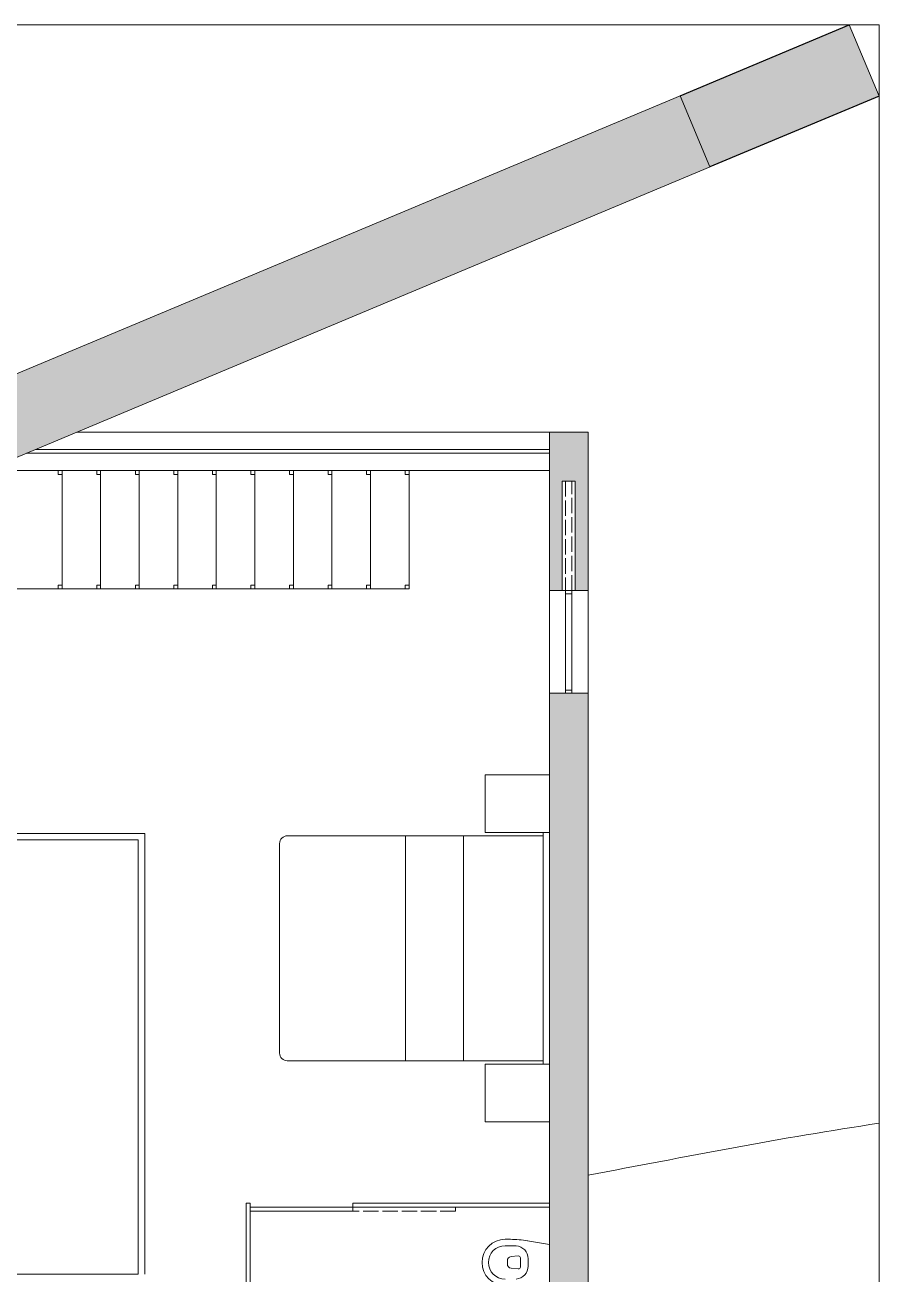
# Model space of a CAD drawing. Header units: millimetres. Extents: x 19901 to 42199, y 14545 to 21214.
# Drawn here: x 27693 to 28358, y 16968 to 17939 of the extents above; entities that cross this region are included whole.
import ezdxf

# ---------------------------------------------------------------- set-up
doc = ezdxf.new("R2010")
doc.units = ezdxf.units.MM
doc.linetypes.add('ACAD_ISO02W100', pattern=[15, 12, -3])
doc.layers.get('0').update_dxf_attribs({"lineweight": 18})
for name, color, linetype, lineweight in [('A-FURN', 9, 'Continuous', 13), ('curve di livello', 6, 'Continuous', 18), ('MURO', 1, 'Continuous', 25), ('PROIEZIONI_finissime_fine lines', 251, 'Continuous', 5), ('vetro', 140, 'Continuous', 15), ('Wall', 7, 'Continuous', 20)]:
    doc.layers.add(name, color=color, linetype=linetype, lineweight=lineweight)

msp = doc.modelspace()

# ---------------------------------------------------------------- hatches: boundary and pattern name
at = {"true_color": 0x636466}
h = msp.add_hatch(color=251, dxfattribs=at)
h.dxf.hatch_style = 1
h.paths.add_polyline_path([(28131.23, 17419.33), (28101.23, 17419.33), (28101.23, 16872.56), (28049.79, 16872.56), (28049.79, 16862.56), (28099.7, 16862.56), (28099.7, 16852.56), (28049.79, 16852.56), (28049.79, 16842.56), (28131.23, 16842.56)])
h.paths.add_polyline_path([(28004.88, 16872.56), (27781.23, 16872.56), (27781.23, 16842.56), (28004.88, 16842.56)])
at = {"layer": 'Wall', "true_color": 0x636466}
h = msp.add_hatch(color=251, dxfattribs=at)
h.dxf.hatch_style = 1
h.paths.add_polyline_path([(26447.66, 17149.14), (26357.68, 17111.46), (26380.85, 17056.12), (26470.84, 17093.8)])
h.paths.add_polyline_path([(26850.52, 17252.78), (26840.15, 17277.56), (26754.36, 17277.56), (26447.66, 17149.14), (26470.84, 17093.8)])
h.paths.add_polyline_path([(26827.35, 17308.13), (26754.36, 17277.56), (26840.15, 17277.56)])
h.paths.add_polyline_path([(26909.7, 17277.56), (26840.15, 17277.56), (26850.52, 17252.78)])
h.paths.add_polyline_path([(27263.82, 17425.85), (27240.65, 17481.19), (26827.35, 17308.13), (26840.15, 17277.56), (26909.7, 17277.56)])
h.paths.add_polyline_path([(27661.97, 17592.56), (27661.97, 17592.56), (27638.79, 17647.91), (27240.65, 17481.19), (27263.82, 17425.85)])
h.paths.add_polyline_path([(28226.14, 17828.81), (28202.97, 17884.15), (27733.61, 17687.61), (27733.61, 17622.56)])
h.paths.add_polyline_path([(27733.61, 17687.61), (27638.79, 17647.91), (27661.97, 17592.56), (27733.61, 17622.56)])
h.paths.add_polyline_path([(28334.5, 17939.23), (28202.97, 17884.15), (28226.14, 17828.81), (28357.68, 17883.88)])
h.paths.add_polyline_path([(25309.79, 17939.23), (25178.27, 17884.15), (25201.44, 17828.81), (25332.97, 17883.88)])
h.paths.add_polyline_path([(25178.27, 17884.15), (25083.35, 17844.41), (25106.52, 17789.06), (25201.44, 17828.81)])
h.paths.add_polyline_path([(25083.35, 17844.41), (24708.9, 17687.61), (24708.9, 17622.56), (25106.52, 17789.06)])
h.paths.add_polyline_path([(24708.9, 17622.56), (24708.9, 17687.61), (24458.74, 17582.86), (24481.91, 17527.52)])
h.paths.add_polyline_path([(24458.74, 17582.86), (24274.16, 17505.57), (24297.33, 17450.23), (24481.91, 17527.52)])
h.paths.add_polyline_path([(23648.16, 17243.44), (23332.97, 17111.46), (23356.14, 17056.12), (23671.33, 17188.1)])
h.paths.add_polyline_path([(23825.81, 17252.78), (23815.43, 17277.56), (23729.65, 17277.56), (23648.16, 17243.44), (23671.33, 17188.1)])
h.paths.add_polyline_path([(23802.64, 17308.13), (23729.65, 17277.56), (23815.43, 17277.56)])
h.paths.add_polyline_path([(23956.52, 17307.52), (23933.35, 17362.86), (23802.64, 17308.13), (23815.43, 17277.56), (23884.99, 17277.56)])
h.paths.add_polyline_path([(23884.99, 17277.56), (23815.43, 17277.56), (23825.81, 17252.78)])
h.paths.add_polyline_path([(24092.69, 17429.58), (23933.35, 17362.86), (23956.52, 17307.52), (24115.87, 17374.24)])
h = msp.add_hatch(color=251, dxfattribs=at)
h.dxf.hatch_style = 1
h.paths.add_polyline_path([(27408.73, 17475.33), (27406.23, 17475.33), (27406.23, 17390.33), (27408.73, 17390.33)])
h.paths.add_polyline_path([(27416.23, 17475.33), (27413.73, 17475.33), (27413.73, 17390.33), (27416.23, 17390.33)])
h.paths.add_polyline_path([(27416.23, 17489.67), (27406.23, 17485.48), (27406.23, 17475.33), (27416.23, 17475.33)])
h.paths.add_polyline_path([(27416.23, 17310.33), (27406.23, 17310.33), (27406.23, 17305.33), (27408.73, 17305.33), (27416.23, 17305.33)])
h.paths.add_polyline_path([(27416.23, 16967.56), (27411.23, 16967.56), (27411.23, 16962.56), (27416.23, 16962.56)])
h.paths.add_polyline_path([(27411.23, 16967.56), (27406.23, 16967.56), (27406.23, 16962.56), (27411.23, 16962.56)])
h.paths.add_polyline_path([(28131.23, 17622.56), (28101.23, 17622.56), (28101.23, 17499.33), (28111.23, 17499.33), (28111.23, 17584.33), (28121.23, 17584.33), (28121.23, 17499.33), (28131.23, 17499.33)])
h.paths.add_polyline_path([(27346.48, 17395.33), (27346.48, 17390.33), (27406.23, 17390.33), (27406.23, 17485.48), (27403.16, 17484.19), (27402.48, 17395.33)])

# ---------------------------------------------------------------- linework, layer by layer
for p, q in [((26357.68, 17939.23), (28357.68, 17939.23)), ((28357.68, 17939.23), (28357.68, 15939.23))]:
    msp.add_line(p, q)
at = {"color": 1, "linetype": 'ACAD_ISO02W100'}
for p, q in [((27721.97, 17592.56), (27718.97, 17592.56)), ((27718.97, 17592.56), (27718.97, 17589.56)), ((27718.97, 17589.56), (27721.97, 17589.56)), ((27721.97, 17589.56), (27721.97, 17592.56)), ((27751.97, 17592.56), (27748.97, 17592.56)), ((27748.97, 17592.56), (27748.97, 17589.56)), ((27748.97, 17589.56), (27751.97, 17589.56)), ((27751.97, 17589.56), (27751.97, 17592.56)), ((27781.97, 17592.56), (27778.97, 17592.56)), ((27778.97, 17592.56), (27778.97, 17589.56)), ((27778.97, 17589.56), (27781.97, 17589.56)), ((27781.97, 17589.56), (27781.97, 17592.56)), ((27811.97, 17592.56), (27808.97, 17592.56)), ((27808.97, 17592.56), (27808.97, 17589.56)), ((27808.97, 17589.56), (27811.97, 17589.56)), ((27811.97, 17589.56), (27811.97, 17592.56)), ((27841.97, 17592.56), (27838.97, 17592.56)), ((27838.97, 17592.56), (27838.97, 17589.56)), ((27838.97, 17589.56), (27841.97, 17589.56)), ((27841.97, 17589.56), (27841.97, 17592.56)), ((27871.97, 17592.56), (27868.97, 17592.56)), ((27868.97, 17592.56), (27868.97, 17589.56)), ((27868.97, 17589.56), (27871.97, 17589.56)), ((27871.97, 17589.56), (27871.97, 17592.56)), ((27901.97, 17592.56), (27898.97, 17592.56)), ((27898.97, 17592.56), (27898.97, 17589.56)), ((27898.97, 17589.56), (27901.97, 17589.56)), ((27901.97, 17589.56), (27901.97, 17592.56)), ((27931.97, 17592.56), (27928.97, 17592.56)), ((27928.97, 17592.56), (27928.97, 17589.56)), ((27928.97, 17589.56), (27931.97, 17589.56)), ((27931.97, 17589.56), (27931.97, 17592.56)), ((27961.97, 17592.56), (27958.97, 17592.56)), ((27958.97, 17592.56), (27958.97, 17589.56)), ((27958.97, 17589.56), (27961.97, 17589.56)), ((27961.97, 17589.56), (27961.97, 17592.56)), ((27991.97, 17592.56), (27988.97, 17592.56)), ((27988.97, 17592.56), (27988.97, 17589.56)), ((27988.97, 17589.56), (27991.97, 17589.56)), ((27991.97, 17589.56), (27991.97, 17592.56)), ((27721.97, 17503.51), (27718.97, 17503.51)), ((27718.97, 17503.51), (27718.97, 17500.51)), ((27718.97, 17500.51), (27721.97, 17500.51)), ((27721.97, 17500.51), (27721.97, 17503.51)), ((27751.97, 17503.51), (27748.97, 17503.51)), ((27748.97, 17503.51), (27748.97, 17500.51)), ((27748.97, 17500.51), (27751.97, 17500.51)), ((27751.97, 17500.51), (27751.97, 17503.51)), ((27781.97, 17503.51), (27778.97, 17503.51)), ((27778.97, 17503.51), (27778.97, 17500.51)), ((27778.97, 17500.51), (27781.97, 17500.51)), ((27781.97, 17500.51), (27781.97, 17503.51)), ((27811.97, 17503.51), (27808.97, 17503.51)), ((27808.97, 17503.51), (27808.97, 17500.51)), ((27808.97, 17500.51), (27811.97, 17500.51)), ((27811.97, 17500.51), (27811.97, 17503.51)), ((27841.97, 17503.51), (27838.97, 17503.51)), ((27838.97, 17503.51), (27838.97, 17500.51)), ((27838.97, 17500.51), (27841.97, 17500.51)), ((27841.97, 17500.51), (27841.97, 17503.51)), ((27871.97, 17503.51), (27868.97, 17503.51)), ((27868.97, 17503.51), (27868.97, 17500.51)), ((27868.97, 17500.51), (27871.97, 17500.51)), ((27871.97, 17500.51), (27871.97, 17503.51)), ((27901.97, 17503.51), (27898.97, 17503.51)), ((27898.97, 17503.51), (27898.97, 17500.51)), ((27898.97, 17500.51), (27901.97, 17500.51)), ((27901.97, 17500.51), (27901.97, 17503.51)), ((27931.97, 17503.51), (27928.97, 17503.51)), ((27928.97, 17503.51), (27928.97, 17500.51)), ((27928.97, 17500.51), (27931.97, 17500.51)), ((27931.97, 17500.51), (27931.97, 17503.51)), ((27961.97, 17503.51), (27958.97, 17503.51)), ((27958.97, 17503.51), (27958.97, 17500.51)), ((27958.97, 17500.51), (27961.97, 17500.51)), ((27961.97, 17500.51), (27961.97, 17503.51)), ((27991.97, 17503.51), (27988.97, 17503.51)), ((27988.97, 17503.51), (27988.97, 17500.51)), ((27988.97, 17500.51), (27991.97, 17500.51)), ((27991.97, 17500.51), (27991.97, 17503.51))]:
    msp.add_line(p, q, dxfattribs=at)
at = {"color": 1}
for p, q in [((27721.97, 17500.51), (27721.97, 17592.56)), ((27751.97, 17500.51), (27751.97, 17592.56)), ((27781.97, 17500.51), (27781.97, 17592.56)), ((27811.97, 17500.51), (27811.97, 17592.56)), ((27841.97, 17500.51), (27841.97, 17592.56)), ((27871.97, 17500.51), (27871.97, 17592.56)), ((27901.97, 17500.51), (27901.97, 17592.56)), ((27931.97, 17500.51), (27931.97, 17592.56)), ((27961.97, 17500.51), (27961.97, 17592.56)), ((27991.97, 17500.51), (27991.97, 17592.56))]:
    msp.add_line(p, q, dxfattribs=at)
at = {"layer": 'A-FURN'}
for p, q in [((27989.23, 17133.44), (27989.23, 17308.44)), ((28034.23, 17133.44), (28034.23, 17308.44)), ((28101.23, 16962.56), (28101.23, 16990.56)), ((27781.23, 16967.56), (27411.23, 16967.56))]:
    msp.add_line(p, q, dxfattribs=at)
at = {"layer": 'A-FURN', "ltscale": 15}
for p, q in [((28066.73, 16994.56), (28070.9, 16994.56)), ((28066.73, 16989.56), (28070.9, 16989.56)), ((28084.26, 16993.44), (28101.23, 16990.56)), ((28068.45, 16975.31), (28068.45, 16977.82)), ((28071.43, 16981.1), (28076.93, 16981.64)), ((28078.58, 16972.98), (28078.58, 16980.15)), ((28084.67, 16973.67), (28084.67, 16979.45)), ((28076.93, 16971.49), (28071.43, 16972.03))]:
    msp.add_line(p, q, dxfattribs=at)
at = {"layer": 'A-FURN'}
for points in [[(28051.23, 17355.94), (28051.23, 17310.94), (28101.23, 17310.94), (28101.23, 17355.94), (28051.23, 17355.94)], [(28051.23, 17130.94), (28051.23, 17085.94), (28101.23, 17085.94), (28101.23, 17130.94), (28051.23, 17130.94)]]:
    msp.add_lwpolyline(points, dxfattribs=at)
msp.add_lwpolyline([(28096.23, 17308.44), (27897.23, 17308.44, 0.414214), (27891.23, 17302.44), (27891.23, 17139.44, 0.414214), (27897.23, 17133.44), (28096.23, 17133.44)], format="xyb", close=True, dxfattribs=at)
msp.add_lwpolyline([(28096.23, 17130.94), (28101.23, 17130.94), (28101.23, 17310.94), (28096.23, 17310.94)], close=True, dxfattribs=at)
at = {"layer": 'A-FURN', "ltscale": 15}
for centre, radius, start, end in [((28066.73, 16976.56), 18, 90, 270), ((28073.23, 16974.56), 20, 90, 90), ((28070.9, 16914.56), 80, 80.38235, 90), ((28066.73, 16976.56), 13, 90, 270), ((28070.9, 16914.56), 75, 86.66661, 90), ((28074.67, 16979.45), 10, 0, 86.66661), ((28071.75, 16977.82), 3.3, 95.63797, 180), ((28071.75, 16975.31), 3.3, 180, 264.36203), ((28077.08, 16980.15), 1.5, 0, 95.63797), ((28074.67, 16973.67), 10, 273.33339, 0), ((28077.08, 16972.98), 1.5, 264.36203, 0)]:
    msp.add_arc(centre, radius, start, end, dxfattribs=at)
at = {"layer": 'curve di livello'}
msp.add_open_spline([(28131.23, 17044.47), (28206.69, 17058.58), (28282.15, 17073.7), (28357.68, 17084.83)], degree=3, dxfattribs=at)
at = {"layer": 'MURO'}
for p, q in [((28202.98, 17884.15), (28334.5, 17939.23)), ((28357.68, 17883.88), (28226.14, 17828.81))]:
    msp.add_line(p, q, dxfattribs=at)
at = {"layer": 'PROIEZIONI_finissime_fine lines'}
for p, q in [((28101.23, 17499.33), (28101.23, 17419.33)), ((28121.23, 17499.33), (28111.23, 17499.33)), ((28131.23, 17499.33), (28131.23, 17419.33))]:
    msp.add_line(p, q, dxfattribs=at)
at = {"layer": 'vetro'}
for p, q in [((28202.98, 17884.15), (27638.79, 17647.91)), ((27661.97, 17592.56), (28226.15, 17828.81)), ((28101.23, 17609.06), (27701.37, 17609.06)), ((28101.23, 17606.06), (28101.23, 17609.06)), ((28101.23, 17606.06), (27694.21, 17606.06)), ((28113.73, 17499.33), (28113.73, 17419.33)), ((28118.73, 17499.33), (28113.73, 17499.33)), ((28118.73, 17496.83), (28113.73, 17496.83)), ((28118.73, 17499.33), (28118.73, 17419.33)), ((28118.73, 17421.83), (28113.73, 17421.83)), ((28113.73, 17419.33), (28118.73, 17419.33)), ((27865.23, 17022.56), (27865.23, 17019.56)), ((27865.23, 17022.56), (27868.23, 17022.56)), ((27865.23, 17019.56), (27865.23, 16872.56)), ((27868.23, 17022.56), (27868.23, 16872.56)), ((27868.23, 17019.56), (27948.23, 17019.56)), ((27868.23, 17016.56), (27868.23, 17019.56)), ((27948.23, 17016.56), (27868.23, 17016.56)), ((28101.23, 17022.56), (27948.23, 17022.56)), ((27948.23, 17022.56), (27948.23, 17016.56)), ((28101.23, 17019.56), (27948.23, 17019.56))]:
    msp.add_line(p, q, dxfattribs=at)
at = {"layer": 'vetro', "linetype": 'ACAD_ISO02W100'}
for p, q in [((28118.73, 17584.33), (28113.73, 17584.33)), ((28113.73, 17584.33), (28113.73, 17499.33)), ((28118.73, 17499.33), (28118.73, 17584.33)), ((28113.73, 17499.33), (28118.73, 17499.33)), ((27948.23, 17019.56), (28028.23, 17019.56)), ((28028.23, 17016.56), (27948.23, 17016.56)), ((28028.23, 17019.56), (28028.23, 17016.56))]:
    msp.add_line(p, q, dxfattribs=at)
at = {"layer": 'Wall', "color": 1}
for p, q in [((28334.5, 17939.23), (28357.68, 17883.88)), ((28202.97, 17884.15), (28226.14, 17828.81)), ((27661.97, 17592.56), (27991.97, 17592.56))]:
    msp.add_line(p, q, dxfattribs=at)
at = {"layer": 'Wall'}
for p, q in [((27733.61, 17622.56), (28131.23, 17622.56)), ((28101.23, 17622.56), (28101.23, 17499.33)), ((28131.23, 17622.56), (28131.23, 17499.33)), ((27661.97, 17592.56), (28101.23, 17592.56)), ((28111.23, 17584.33), (28121.23, 17584.33)), ((28111.23, 17499.33), (28111.23, 17584.33)), ((28121.23, 17499.33), (28121.23, 17584.33)), ((27661.97, 17500.51), (27991.97, 17500.51)), ((28111.23, 17499.33), (28101.23, 17499.33)), ((28121.23, 17499.33), (28131.23, 17499.33)), ((28101.23, 17419.33), (28101.23, 16872.56)), ((28101.23, 17419.33), (28131.23, 17419.33)), ((28131.23, 17419.33), (28131.23, 16842.56)), ((27406.23, 17310.33), (27786.23, 17310.33)), ((27786.23, 17310.33), (27786.23, 16967.56)), ((27406.23, 17305.33), (27781.23, 17305.33)), ((27781.23, 17305.33), (27781.23, 16967.56))]:
    msp.add_line(p, q, dxfattribs=at)

doc.saveas('drawing.dxf')
